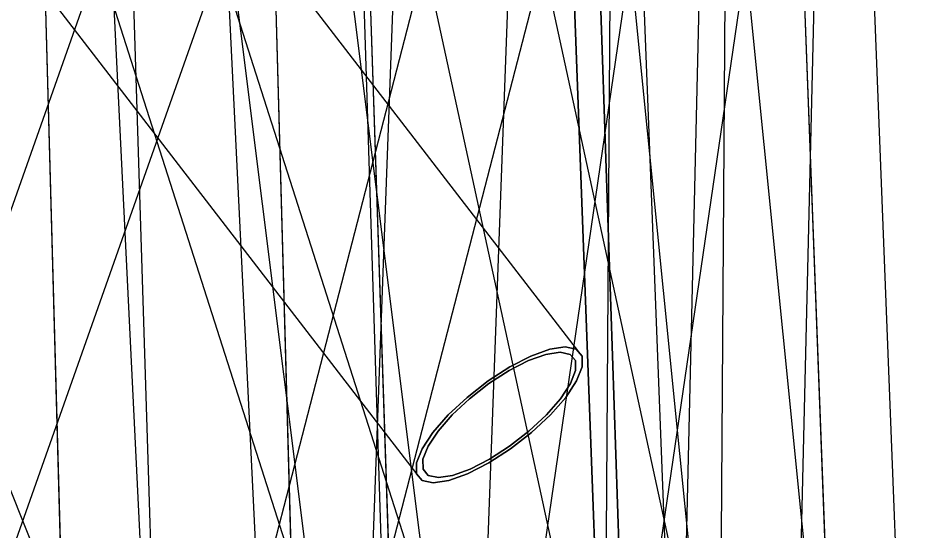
# Model space of a CAD drawing. Header units: millimetres. Extents: x -123812 to 252100, y -3000 to 639000.
# Drawn here: x 5740 to 9703, y 492488 to 494749 of the extents above; entities that cross this region are included whole.
import ezdxf

# ---------------------------------------------------------------- set-up
doc = ezdxf.new("R2010")
doc.units = ezdxf.units.MM
doc.layers.add('D-STR-ANTN', color=7, linetype='Continuous', lineweight=25)
doc.layers.add('D-STR-STRC', color=7, linetype='Continuous', lineweight=25)

msp = doc.modelspace()

# ---------------------------------------------------------------- linework, layer by layer
at = {"layer": 'D-STR-ANTN'}
msp.add_lwpolyline([(1713.9, 500240.8), (7497, 492740.8), (7522.2, 492711), (7570.5, 492700.8), (7638.7, 492711), (7722, 492740.8), (7814.9, 492788.4), (7910.9, 492850.4), (8003.6, 492922.6), (8086.6, 493000), (8154.3, 493077.4), (8202, 493149.6), (8226.5, 493211.6), (8226.2, 493259.2), (2443, 500759.2)], dxfattribs=at)
msp.add_lwpolyline([(1713.9, 500240.8), (7497, 492740.8), (7522.2, 492711), (7570.5, 492700.8), (7638.7, 492711), (7722, 492740.8), (7814.9, 492788.4), (7910.9, 492850.4), (8003.6, 492922.6), (8086.6, 493000), (8154.3, 493077.4), (8202, 493149.6), (8226.5, 493211.6), (8226.2, 493259.2), (2443, 500759.2)], dxfattribs=at)
for points in [[(8086.6, 493000), (8003.6, 492922.6), (7910.9, 492850.4), (7814.9, 492788.4), (7722, 492740.8), (7638.7, 492711), (7570.5, 492700.8), (7522.2, 492711), (7497, 492740.8), (7496.7, 492788.4), (7521.2, 492850.4), (7568.9, 492922.6), (7636.6, 493000), (7719.6, 493077.4), (7812.3, 493149.6), (7908.3, 493211.6), (8001.2, 493259.2), (8084.5, 493289), (8152.6, 493299.2), (8201, 493289), (8226.2, 493259.2), (8226.5, 493211.6), (8202, 493149.6), (8154.3, 493077.4)], [(7636.6, 493000), (7568.9, 492922.6), (7521.2, 492850.4), (7496.7, 492788.4), (7497, 492740.8), (7522.2, 492711), (7570.5, 492700.8), (7638.7, 492711), (7722, 492740.8), (7814.9, 492788.4), (7910.9, 492850.4), (8003.6, 492922.6), (8086.6, 493000), (8154.3, 493077.4), (8202, 493149.6), (8226.5, 493211.6), (8226.2, 493259.2), (8201, 493289), (8152.6, 493299.2), (8084.5, 493289), (8001.2, 493259.2), (7908.3, 493211.6), (7812.3, 493149.6), (7719.6, 493077.4)], [(8069.1, 493000), (7992.5, 492928.6), (7907.1, 492862), (7818.5, 492804.9), (7732.9, 492761), (7656, 492733.4), (7593.2, 492724), (7548.6, 492733.4), (7525.4, 492761), (7525.1, 492804.9), (7547.7, 492862), (7591.7, 492928.6), (7654.1, 493000), (7730.6, 493071.4), (7816.1, 493138), (7904.7, 493195.1), (7990.3, 493239), (8067.2, 493266.6), (8130, 493276), (8174.6, 493266.6), (8197.8, 493239), (8198.1, 493195.1), (8175.5, 493138), (8131.5, 493071.4)], [(7654.1, 493000), (7591.7, 492928.6), (7547.7, 492862), (7525.1, 492804.9), (7525.4, 492761), (7548.6, 492733.4), (7593.2, 492724), (7656, 492733.4), (7732.9, 492761), (7818.5, 492804.9), (7907.1, 492862), (7992.5, 492928.6), (8069.1, 493000), (8131.5, 493071.4), (8175.5, 493138), (8198.1, 493195.1), (8197.8, 493239), (8174.6, 493266.6), (8130, 493276), (8067.2, 493266.6), (7990.3, 493239), (7904.7, 493195.1), (7816.1, 493138), (7730.6, 493071.4)]]:
    msp.add_lwpolyline(points, close=True, dxfattribs=at)
at = {"layer": 'D-STR-STRC'}
for points in [[(7639.6, 475012.3), (6562.7, 497012.3), (6554, 497018), (6528.7, 497022.4), (6488.4, 497025.3), (6435.8, 497026.5), (6374.6, 497025.9), (6309, 497023.5), (6243.3, 497019.5), (6182.1, 497014.2), (6129.6, 497007.9), (6089.3, 497001.1), (6063.9, 496994.2), (6055.3, 496987.7), (7132.3, 474987.7)], [(9696.6, 475031.5), (6939.7, 497031.5), (6931.1, 497034.4), (6905.9, 497034.9), (6865.9, 497033.1), (6813.7, 497029), (6752.9, 497023), (6687.6, 497015.3), (6622.4, 497006.7), (6561.6, 496997.5), (6509.4, 496988.6), (6469.4, 496980.4), (6444.2, 496973.6), (6435.6, 496968.5), (9192.6, 474968.5)], [(7167.8, 474990.7), (7980.7, 496990.7), (7972.1, 496998.3), (7946.7, 497006), (7906.4, 497013.4), (7853.8, 497019.7), (7792.6, 497024.8), (7726.9, 497028.1), (7661.2, 497029.6), (7600, 497029), (7547.4, 497026.5), (7507, 497022.1), (7481.7, 497016.2), (7473, 497009.3), (6660.1, 475009.3)], [(8721.8, 474998.3), (8872.2, 496998.3), (8863.5, 497006), (8838.2, 497013.3), (8797.8, 497019.7), (8745.2, 497024.8), (8683.9, 497028.1), (8618.2, 497029.6), (8552.5, 497029), (8491.2, 497026.5), (8438.6, 497022.1), (8398.2, 497016.3), (8372.9, 497009.3), (8364.2, 497001.7), (8213.8, 475001.7)], [(6737.2, 490094.6), (4735.7, 495094.6), (4721.7, 495105.5), (4692.6, 495109.3), (4650.4, 495105.5), (4597.9, 495094.6), (4538.7, 495077.3), (4477, 495054.6), (4416.7, 495028.3), (4362.2, 495000), (4317, 494971.7), (4284.3, 494945.4), (4266.4, 494922.7), (4264.3, 494905.4), (6265.7, 489905.4)], [(4838, 489922.7), (6604.7, 494922.7), (6596.6, 494945.4), (6572.6, 494971.7), (6534.4, 495000), (6484.6, 495028.3), (6426.5, 495054.6), (6364.2, 495077.3), (6301.9, 495094.6), (6243.8, 495105.5), (6193.9, 495109.3), (6155.6, 495105.5), (6131.5, 495094.6), (6123.2, 495077.3), (4356.5, 490077.3)], [(8204.6, 490077.3), (6605.9, 495077.3), (6591.4, 495094.6), (6561.3, 495105.5), (6517.8, 495109.3), (6463.8, 495105.5), (6403, 495094.6), (6339.6, 495077.3), (6277.8, 495054.6), (6221.9, 495028.3), (6175.6, 495000), (6142.2, 494971.7), (6123.9, 494945.4), (6122, 494922.7), (7720.7, 489922.7)], [(6748.4, 489945.4), (8041.2, 494945.4), (8032.5, 494971.7), (8007.6, 495000), (7968.1, 495028.3), (7916.8, 495054.6), (7857.1, 495077.3), (7793.2, 495094.6), (7729.3, 495105.5), (7669.8, 495109.3), (7618.8, 495105.5), (7579.8, 495094.6), (7555.4, 495077.3), (7547.2, 495054.6), (6254.5, 490054.6)], [(9129.2, 490054.6), (8042.3, 495054.6), (8028, 495077.3), (7997.8, 495094.6), (7953.8, 495105.5), (7898.8, 495109.3), (7836.8, 495105.5), (7771.8, 495094.6), (7708.4, 495077.3), (7650.8, 495054.6), (7603, 495028.3), (7568.2, 495000), (7548.8, 494971.7), (7546.2, 494945.4), (8633.1, 489945.4)], [(8214.3, 489971.7), (8945.1, 494971.7), (8935.1, 495000), (8908.7, 495028.3), (8867.5, 495054.6), (8814.6, 495077.3), (8753.3, 495094.6), (8688, 495105.5), (8623, 495109.3), (8562.8, 495105.5), (8511.6, 495094.6), (8472.7, 495077.3), (8448.8, 495054.6), (8441.6, 495028.3), (7710.9, 490028.3)], [(9446.8, 490028.3), (8945.7, 495028.3), (8932.5, 495054.6), (8903, 495077.3), (8859.3, 495094.6), (8804.2, 495105.5), (8741.6, 495109.3), (8675.6, 495105.5), (8610.9, 495094.6), (8551.8, 495077.3), (8502.4, 495054.6), (8466, 495028.3), (8445, 495000), (8441, 494971.7), (8942.1, 489971.7)], [(9134.8, 490000), (9253.7, 495000), (9242.1, 495028.3), (9214, 495054.6), (9171.3, 495077.3), (9116.9, 495094.6), (9054.6, 495105.5), (8988.6, 495109.3), (8923.3, 495105.5), (8863.3, 495094.6), (8812.5, 495077.3), (8774.6, 495054.6), (8752, 495028.3), (8746.3, 495000), (8627.5, 490000)]]:
    msp.add_lwpolyline(points, dxfattribs=at)
for points in [[(5855.5, 495000), (5991.8, 490000), (7011.1, 490000), (6872.4, 495000)], [(5855.8, 495000), (5992.8, 490000), (7010.1, 490000), (6872.1, 495000)], [(6242.7, 495000), (6400.2, 490000), (7419.4, 490000), (7259.6, 495000)], [(7285.8, 495000), (7453, 490000), (8472.2, 490000), (8302.7, 495000)], [(7286, 495000), (7454, 490000), (8471.3, 490000), (8302.4, 495000)], [(8184.9, 495000), (8371.5, 490000), (9390.8, 490000), (9201.8, 495000)], [(8185.1, 495000), (8372.5, 490000), (9389.8, 490000), (9201.5, 495000)], [(8491.8, 495000), (8685.8, 490000), (9703.1, 490000), (9508.2, 495000)]]:
    msp.add_lwpolyline(points, close=True, dxfattribs=at)

doc.saveas('drawing.dxf')
